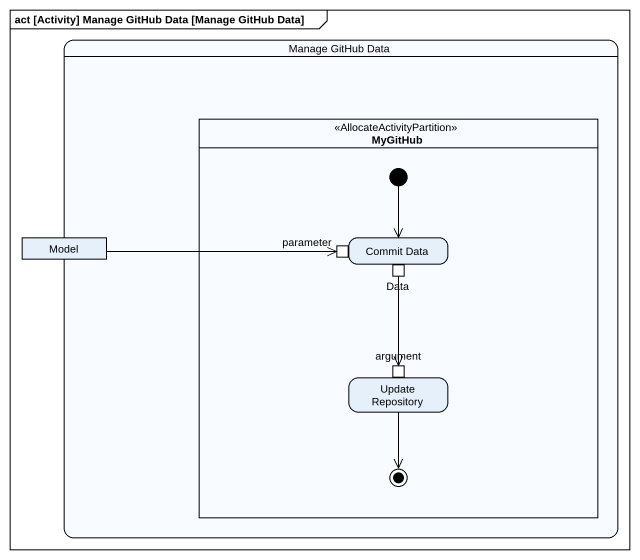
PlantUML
@startuml
mainframe act [Activity] Manage GitHub Data [Manage GitHub Data]
hide empty description
state "Manage GitHub Data" as Manage_GitHub_Data {
  state MyGitHub <<AllocateActivityPartition>> {
    state "Commit Data" as Commit_Data {
      state parameter <<inputPin>>
      state Data <<outputPin>>
    }
    state "Update Repository" as Update_Repository {
      state argument <<inputPin>>
    }
    [*] --> Commit_Data
    Update_Repository --> [*]
  }
  state Model <<object>>
}
Model -right-> parameter
Data --> argument
@enduml
